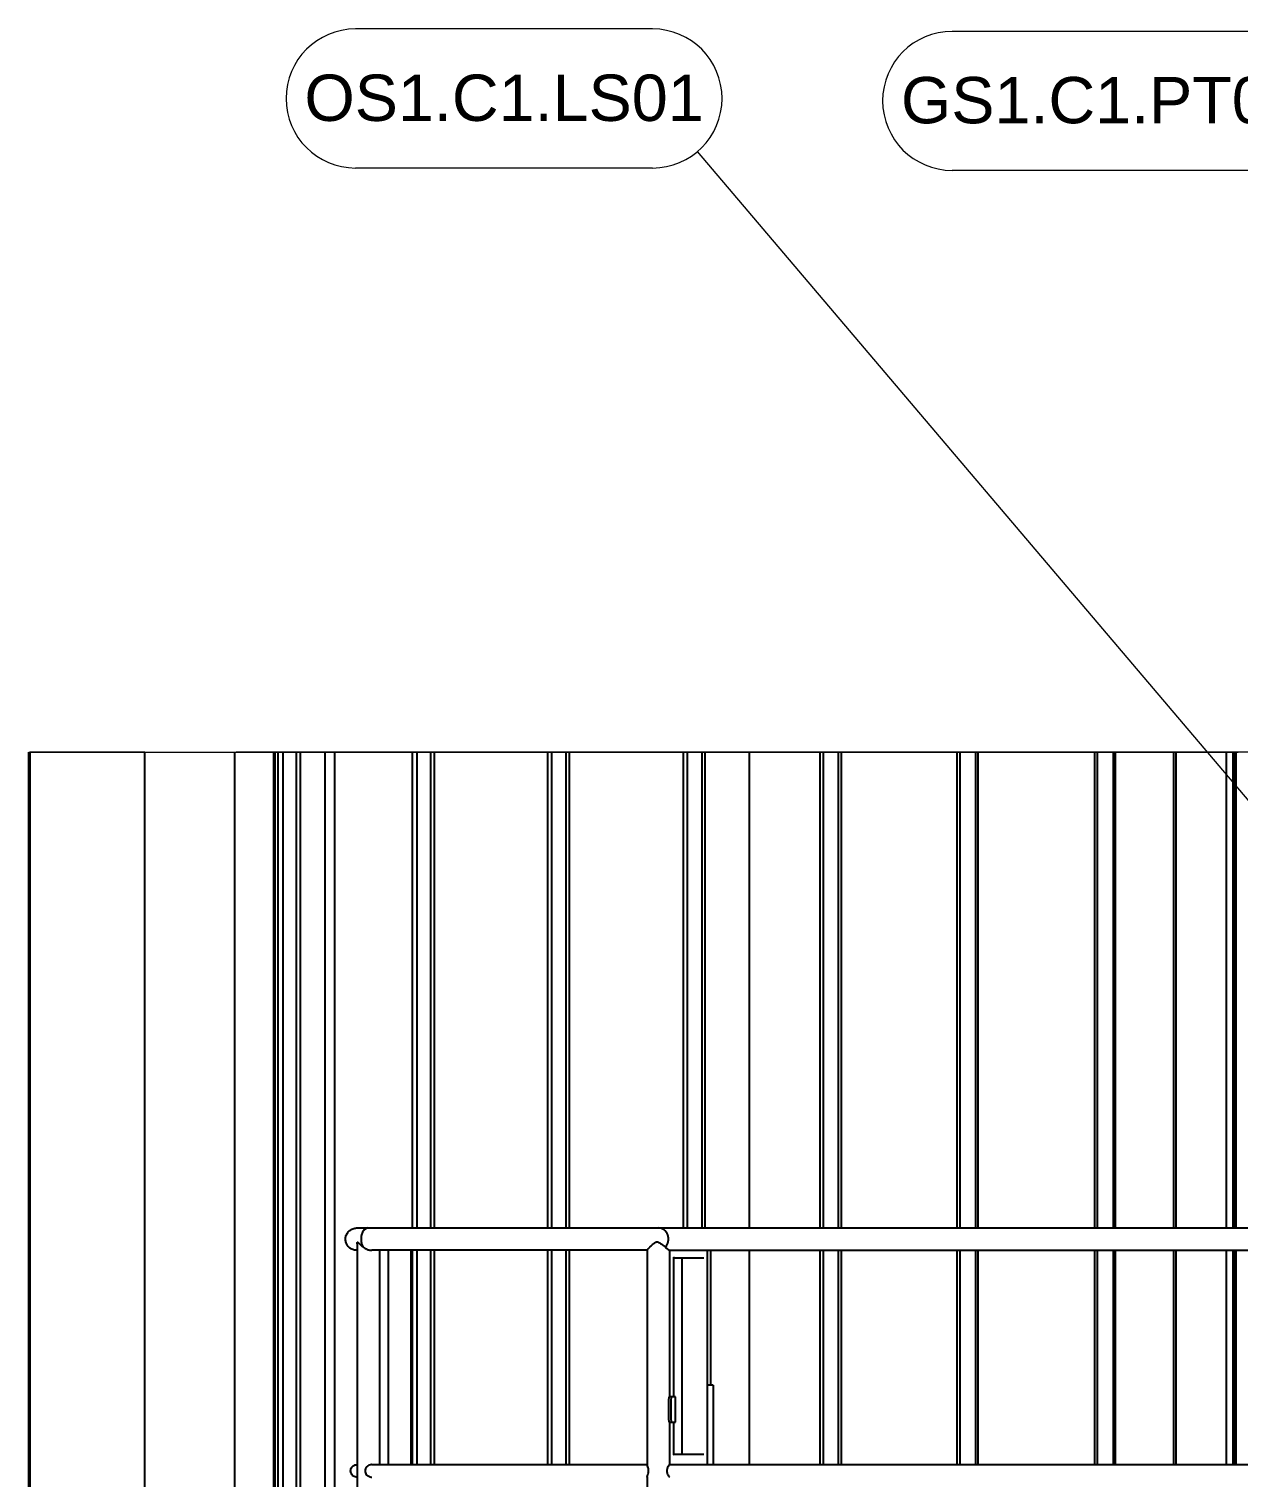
# Model space of a CAD drawing. Header units: millimetres. Extents: x -4172 to 126100, y -2 to 142133.
# Drawn here: x 80232 to 86757, y 31452 to 39263 of the extents above; entities that cross this region are included whole.
import ezdxf

# ---------------------------------------------------------------- set-up
doc = ezdxf.new("R2010")
doc.units = ezdxf.units.MM
doc.header["$LTSCALE"] = 100
for name, color, linetype, lineweight in [('Symbol', 7, 'Continuous', 18), ('Visible', 7, 'Continuous', 25), ('Visible Narrow', 7, 'Continuous', 18)]:
    doc.layers.add(name, color=color, linetype=linetype, lineweight=lineweight)
doc.styles.add('Note Text', font='arial.ttf')

# ---------------------------------------------------------------- blocks, each defined once
blk = doc.blocks.new('Balloon27')
at = {"layer": 'Symbol'}
for p, q in [((868.355, 392.503), (852.138, 392.503)), ((868.355, 385.003), (852.138, 385.003)), ((876.405, 347.557), (869.073, 385.078)), ((876.895, 347.653), (875.914, 347.461)), ((876.884, 345.104), (876.895, 347.653)), ((875.914, 347.461), (876.884, 345.104)), ((876.405, 347.557), (876.884, 345.104))]:
    blk.add_line(p, q, dxfattribs=at)
at = {"layer": 'Symbol', "flags": 128}
blk.add_lwpolyline([(875.914, 347.461), (876.884, 345.104), (876.895, 347.653), (875.914, 347.461)], dxfattribs=at)
at = {"layer": 'Symbol'}
for centre, start, end in [((852.138, 388.753), 90, 270), ((868.355, 388.753), 270, 90)]:
    blk.add_arc(centre, 3.75, start, end, dxfattribs=at)
blk.add_solid([(875.914, 347.461), (876.884, 345.104), (876.895, 347.653), (875.914, 347.461)], dxfattribs=at)
at = {"layer": 'Symbol', "insert": (860.246, 388.774), "char_height": 2.5, "attachment_point": 5, "style": 'Note Text'}
blk.add_mtext('GS1.C1.PT01', dxfattribs=at)
blk = doc.blocks.new('Balloon31')
at = {"layer": 'Symbol'}
for p, q in [((835.974, 392.631), (819.95, 392.631)), ((880.258, 336.722), (838.4, 386.024)), ((835.974, 385.131), (819.95, 385.131)), ((880.639, 337.045), (879.877, 336.398)), ((880.258, 336.722), (881.876, 334.816)), ((881.876, 334.816), (880.639, 337.045)), ((879.877, 336.398), (881.876, 334.816))]:
    blk.add_line(p, q, dxfattribs=at)
at = {"layer": 'Symbol', "flags": 128}
blk.add_lwpolyline([(879.877, 336.398), (881.876, 334.816), (880.639, 337.045), (879.877, 336.398)], dxfattribs=at)
at = {"layer": 'Symbol'}
for centre, start, end in [((819.95, 388.881), 90, 270), ((835.974, 388.881), 270, 90)]:
    blk.add_arc(centre, 3.75, start, end, dxfattribs=at)
blk.add_solid([(879.877, 336.398), (881.876, 334.816), (880.639, 337.045), (879.877, 336.398)], dxfattribs=at)
at = {"layer": 'Symbol', "insert": (827.962, 388.902), "char_height": 2.5, "attachment_point": 5, "style": 'Note Text'}
blk.add_mtext('OS1.C1.LS01', dxfattribs=at)

msp = doc.modelspace()

# ---------------------------------------------------------------- linework, layer by layer
at = {"layer": 'Visible'}
for p, q in [((80232.42, 20735.4), (80232.42, 35361.94)), ((80237.17, 35361.94), (80237.17, 20735.4)), ((80857.42, 20735.4), (80857.42, 35361.94)), ((81343.04, 20735.4), (81343.04, 35361.94)), ((81554.55, 20735.4), (81554.55, 35361.94)), ((81561.57, 20735.4), (81561.57, 35361.94)), ((81577.5, 20735.4), (81577.5, 35361.94)), ((81601.77, 35361.94), (81601.77, 20735.4)), ((81673.58, 35361.94), (81673.58, 20735.4)), ((81697.85, 20735.4), (81697.85, 35361.94)), ((81831.62, 20735.4), (81831.62, 35361.94)), ((81883.13, 20735.4), (81883.13, 35361.94)), ((82302.33, 32795.78), (82302.33, 35361.94)), ((82324.69, 35361.94), (82324.69, 32795.78)), ((82399.01, 35361.94), (82399.01, 32795.78)), ((82421.37, 32795.78), (82421.37, 35361.94)), ((83031.52, 32795.78), (83031.52, 35361.94)), ((83051.97, 35361.94), (83051.97, 32795.78)), ((83128.76, 35361.94), (83128.76, 32795.78)), ((83149.2, 32795.78), (83149.2, 35361.94)), ((83764.72, 32795.78), (83764.72, 35361.94)), ((83783.23, 35361.94), (83783.23, 32795.78)), ((83862.45, 35361.94), (83862.45, 32795.78)), ((83880.97, 32795.78), (83880.97, 35361.94)), ((84119.88, 32795.78), (84119.88, 35361.94)), ((84501.53, 32795.78), (84501.53, 35361.94)), ((84518.11, 35361.94), (84518.11, 32795.78)), ((84599.72, 35361.94), (84599.72, 32795.78)), ((84616.3, 32795.78), (84616.3, 35361.94)), ((85241.59, 32795.78), (85241.59, 35361.94)), ((85256.23, 35361.94), (85256.23, 32795.78)), ((85340.19, 35361.94), (85340.19, 32795.78)), ((85354.82, 32795.78), (85354.82, 35361.94)), ((85984.53, 32795.78), (85984.53, 35361.94)), ((85997.2, 35361.94), (85997.2, 32795.78)), ((86083.47, 35361.94), (86083.47, 32795.78)), ((86096.15, 32795.78), (86096.15, 35361.94)), ((86410.88, 32795.78), (86410.88, 35361.94)), ((86423.49, 32795.78), (86423.49, 35361.94)), ((86693.54, 32795.78), (86693.54, 35361.94)), ((86729.95, 32795.78), (86729.95, 35361.94)), ((86732.23, 32795.78), (86732.23, 35361.94)), ((86740.66, 35361.94), (86740.66, 32795.78)), ((86747.11, 32795.78), (86747.11, 35361.94)), ((82062.52, 32795.78), (83629.77, 32795.78)), ((83629.77, 32795.78), (91712.31, 32795.78)), ((82002.76, 32675.03), (82002.31, 32675.03)), ((82002.76, 32710.77), (82002.76, 29960.4)), ((83568.51, 32675.03), (82082.37, 32675.03)), ((82123.51, 32675.03), (82123.51, 31519.03)), ((82171.59, 32675.03), (82171.59, 31519.03)), ((82292.34, 32675.03), (82292.34, 31519.03)), ((82302.33, 31519.03), (82302.33, 32675.03)), ((82324.69, 32675.03), (82324.69, 31519.03)), ((82399.01, 32675.03), (82399.01, 31519.03)), ((82421.37, 31519.03), (82421.37, 32675.03)), ((83031.52, 31519.03), (83031.52, 32675.03)), ((83051.97, 32675.03), (83051.97, 31519.03)), ((83128.76, 32675.03), (83128.76, 31519.03)), ((83149.2, 31519.03), (83149.2, 32675.03)), ((83568.51, 32675.34), (83568.51, 31518.46)), ((83688.84, 32675.03), (87549.72, 32675.03)), ((83689.26, 32675.03), (83689.26, 31885.4)), ((83893.84, 31519.03), (83893.84, 32675.03)), ((83910.89, 32675.03), (83910.89, 31947.9)), ((84119.88, 31519.03), (84119.88, 32675.03)), ((84501.53, 31519.03), (84501.53, 32675.03)), ((84518.11, 32675.03), (84518.11, 31519.03)), ((84599.72, 32675.03), (84599.72, 31519.03)), ((84616.3, 31519.03), (84616.3, 32675.03)), ((85241.59, 31519.03), (85241.59, 32675.03)), ((85256.23, 32675.03), (85256.23, 31519.03)), ((85340.19, 32675.03), (85340.19, 31519.03)), ((85354.82, 31519.03), (85354.82, 32675.03)), ((85984.53, 31519.03), (85984.53, 32675.03)), ((85997.2, 32675.03), (85997.2, 31519.03)), ((86083.47, 32675.03), (86083.47, 31519.03)), ((86096.15, 31519.03), (86096.15, 32675.03)), ((86410.88, 31519.03), (86410.88, 32675.03)), ((86423.49, 31519.03), (86423.49, 32675.03)), ((86693.54, 31519.03), (86693.54, 32675.03)), ((86729.95, 31519.03), (86729.95, 32675.03)), ((86732.23, 31519.03), (86732.23, 32675.03)), ((86740.66, 32675.03), (86740.66, 31519.03)), ((86747.11, 31519.03), (86747.11, 32675.03)), ((83712.69, 31885.4), (83712.69, 32630.4)), ((83712.83, 32635.4), (83874.15, 32635.4)), ((83755.68, 32630.4), (83755.68, 31577.9)), ((83924.27, 31947.9), (83893.84, 31947.9)), ((83924.27, 31947.9), (83924.27, 31519.03)), ((83698.67, 31885.4), (83686.23, 31885.4)), ((83721.62, 31885.4), (83698.67, 31885.4)), ((83721.62, 31747.9), (83721.62, 31885.4)), ((83683.78, 31860.4), (83683.78, 31772.9)), ((83696.22, 31860.4), (83696.22, 31772.9)), ((83686.23, 31747.9), (83698.67, 31747.9)), ((83689.26, 31747.9), (83689.26, 31519.03)), ((83698.67, 31747.9), (83721.62, 31747.9)), ((83712.69, 31577.9), (83712.69, 31747.9)), ((83874.15, 31572.9), (83712.83, 31572.9)), ((82002.31, 31519.03), (82002.76, 31519.03)), ((82082.37, 31519.03), (83568.51, 31519.03)), ((83688.84, 31519.03), (87549.72, 31519.03)), ((83568.51, 31452.34), (83568.51, 29960.4))]:
    msp.add_line(p, q, dxfattribs=at)
for centre, major_axis, ratio, start_param, end_param in [((82062.52, 32735.4), (0, -60.37), 0.6289788, 3.1415927, 5.5200759), ((83629.77, 32735.4), (0, -60.37), 0.8922002, 0.7631095, 3.1415927), ((83686.23, 31860.4), (0, 25), 0.0979166, 0, 1.5707963), ((83698.67, 31860.4), (0, 25), 0.0979166, 0, 1.5707963), ((83686.23, 31772.9), (0, -25), 0.0979166, 4.712389, 6.2831853), ((83698.67, 31772.9), (0, -25), 0.0979166, 4.712389, 6.2831853)]:
    msp.add_ellipse(centre, major_axis=major_axis, ratio=ratio, start_param=start_param, end_param=end_param, dxfattribs=at)
for points, knots in [([(82002.31, 32675.03), (81999.25, 32675.03), (81996.16, 32675.26), (81990.16, 32676.17), (81987.21, 32676.84), (81977.99, 32679.65), (81971.88, 32682.63), (81961.22, 32690.1), (81956.5, 32694.61), (81948.9, 32704.57), (81945.87, 32710.1), (81941.74, 32721.69), (81940.58, 32727.88), (81940.28, 32740.37), (81941.2, 32746.83), (81945.12, 32759.21), (81948.26, 32765.26), (81956.24, 32775.97), (81961.22, 32780.75), (81972.24, 32788.37), (81978.41, 32791.33), (81988.43, 32794.29), (81992.15, 32795.04), (81997.14, 32795.57), (81998.39, 32795.66), (82000.05, 32795.73), (82000.47, 32795.75), (82001.36, 32795.77), (82001.86, 32795.78), (82002.31, 32795.78), (82002.31, 32795.78), (82002.31, 32795.78), (82002.31, 32795.78), (82002.31, 32795.78), (82002.31, 32795.78), (82002.31, 32795.78), (82002.31, 32795.78), (82002.31, 32795.78), (82002.31, 32795.78), (82002.31, 32795.78), (82002.31, 32795.78), (82002.31, 32795.78), (82002.31, 32795.78), (82002.31, 32795.78), (82002.31, 32795.78), (82002.31, 32795.78), (82002.32, 32795.78), (82002.43, 32795.78), (82002.72, 32795.78), (82004.24, 32795.78), (82006.08, 32795.78), (82014.09, 32795.78), (82022.79, 32795.78), (82040.62, 32795.78), (82047.32, 32795.78), (82057.28, 32795.78), (82059.85, 32795.78), (82062.52, 32795.78)], [0, 0, 0, 0, 0.3682962, 0.3682962, 0.7286733, 0.7286733, 1.5251501, 1.5251501, 2.2902687, 2.2902687, 3.0292904, 3.0292904, 3.7662347, 3.7662347, 4.5284653, 4.5284653, 5.3244553, 5.3244553, 6.1314211, 6.1314211, 6.9325635, 6.9325635, 7.3844482, 7.3844482, 7.5345191, 7.5345191, 7.5845218, 7.5845218, 7.6414257, 7.6414257, 7.6414409, 7.6414409, 7.6414897, 7.6414897, 7.6415874, 7.6415874, 7.6417827, 7.6417827, 7.6421733, 7.6421733, 7.6452983, 7.6452983, 7.6552841, 7.6552841, 7.6819128, 7.6819128, 7.9659543, 7.9659543, 9.4810406, 9.4810406, 12.5091246, 12.5091246, 18.5819413, 18.5819413, 21.5835406, 21.5835406, 22.5835998, 22.5835998, 22.5835998, 22.5835998]), ([(82002.76, 32710.77), (82002.76, 32713.43), (82003.18, 32715.8), (82004.24, 32717.68), (82004.57, 32718.07), (82005.18, 32718.45), (82005.43, 32718.54), (82005.96, 32718.6), (82006.23, 32718.57), (82006.96, 32718.37), (82007.43, 32718.13), (82008.61, 32717.33), (82009.33, 32716.69), (82011.71, 32714.4), (82013.66, 32712.21), (82020.67, 32704.73), (82027.33, 32698.05), (82036.27, 32691.77)], [5.6626527, 5.6626527, 5.6626527, 5.6626527, 6.4372842, 6.4372842, 6.7048793, 6.7048793, 6.8660985, 6.8660985, 7.0209789, 7.0209789, 7.2563116, 7.2563116, 7.57582, 7.57582, 8.2698187, 8.2698187, 9.6789905, 9.6789905, 9.6789905, 9.6789905]), ([(82036.27, 32691.77), (82043.06, 32686.86), (82050.36, 32682.82), (82063.78, 32677.65), (82069.95, 32676.04), (82078.25, 32675.14), (82080.33, 32675.03), (82082.37, 32675.03)], [0, 0, 0, 0, 1.0835639, 1.0835639, 1.9425653, 1.9425653, 2.2360279, 2.2360279, 2.2360279, 2.2360279]), ([(83568.51, 32675.34), (83568.51, 32675.42), (83568.53, 32675.51), (83568.79, 32676.45), (83569.9, 32678.1), (83574.01, 32683.19), (83577.37, 32686.93), (83584.84, 32694.64), (83588.8, 32698.54), (83599.03, 32707.94), (83605.03, 32712.95), (83613.89, 32718.42), (83616.61, 32719.48), (83619.54, 32720.16), (83620.25, 32720.29), (83621.38, 32720.41), (83621.8, 32720.44), (83622.6, 32720.46), (83622.97, 32720.46), (83623.82, 32720.43), (83624.29, 32720.39), (83625.78, 32720.21), (83626.78, 32719.99), (83629.2, 32719.28), (83630.6, 32718.71), (83634.88, 32716.66), (83637.94, 32714.72), (83648.82, 32707.03), (83658.21, 32699.09), (83667, 32691.77)], [2.344163, 2.344163, 2.344163, 2.344163, 2.4385754, 2.4385754, 3.1689889, 3.1689889, 4.0946354, 4.0946354, 4.8921983, 4.8921983, 5.9938177, 5.9938177, 6.7483325, 6.7483325, 6.9864521, 6.9864521, 7.1249242, 7.1249242, 7.2467222, 7.2467222, 7.4018163, 7.4018163, 7.7379437, 7.7379437, 8.2241336, 8.2241336, 9.291096, 9.291096, 11.9650567, 11.9650567, 11.9650567, 11.9650567]), ([(83667, 32691.77), (83668.9, 32690.11), (83670.74, 32688.52), (83674.74, 32685.11), (83676.94, 32683.27), (83680.95, 32680.03), (83682.76, 32678.63), (83685.78, 32676.47), (83686.98, 32675.72), (83688.26, 32675.13), (83688.6, 32675.03), (83688.84, 32675.03)], [2.5171417, 2.5171417, 2.5171417, 2.5171417, 2.8711515, 2.8711515, 3.3228838, 3.3228838, 3.7746161, 3.7746161, 4.2263484, 4.2263484, 4.4648465, 4.4648465, 4.4648465, 4.4648465]), ([(83712.69, 32630.4), (83712.69, 32631.37), (83712.71, 32632.33), (83712.76, 32634.15), (83712.8, 32635), (83712.9, 32636.46), (83712.96, 32637.09), (83713.07, 32637.98), (83713.12, 32638.29), (83713.16, 32638.47), (83713.16, 32638.5), (83713.16, 32638.5), (83713.16, 32638.5), (83713.16, 32638.5)], [4.712389, 4.712389, 4.712389, 4.712389, 5.0168618, 5.0168618, 5.3175614, 5.3175614, 5.6026816, 5.6026816, 5.8431479, 5.8431479, 5.9177407, 5.9177407, 5.921147, 5.921147, 5.921147, 5.921147]), ([(83755.68, 32630.4), (83755.68, 32631.37), (83755.67, 32632.33), (83755.61, 32634.01), (83755.58, 32634.74), (83755.54, 32635.4)], [4.71238898, 4.71238898, 4.71238898, 4.71238898, 5.01686178, 5.01686178, 5.27168419, 5.27168419, 5.27168419, 5.27168419]), ([(83713.16, 31569.8), (83713.16, 31569.8), (83713.15, 31569.85), (83713.11, 31570.05), (83713.08, 31570.25), (83713, 31570.84), (83712.95, 31571.28), (83712.86, 31572.4), (83712.81, 31573.11), (83712.74, 31574.72), (83712.71, 31575.62), (83712.69, 31577), (83712.69, 31577.45), (83712.69, 31577.9)], [3.5036309, 3.5036309, 3.5036309, 3.5036309, 3.6104552, 3.6104552, 3.7735377, 3.7735377, 4.0004634, 4.0004634, 4.2741485, 4.2741485, 4.5700433, 4.5700433, 4.712389, 4.712389, 4.712389, 4.712389]), ([(83755.54, 31572.9), (83755.56, 31573.22), (83755.58, 31573.54), (83755.63, 31574.72), (83755.66, 31575.62), (83755.68, 31577), (83755.68, 31577.45), (83755.68, 31577.9)], [4.15309377, 4.15309377, 4.15309377, 4.15309377, 4.27414855, 4.27414855, 4.57004327, 4.57004327, 4.71238898, 4.71238898, 4.71238898, 4.71238898]), ([(82002.31, 31451.78), (82001.09, 31451.78), (81999.87, 31451.84), (81995.01, 31452.37), (81991.39, 31453.37), (81984.74, 31456.43), (81981.63, 31458.5), (81976.27, 31463.47), (81973.96, 31466.45), (81970.48, 31472.84), (81969.27, 31476.34), (81968.07, 31483.36), (81968.04, 31486.97), (81969.12, 31493.88), (81970.22, 31497.27), (81973.4, 31503.49), (81975.51, 31506.4), (81980.53, 31511.44), (81983.52, 31513.61), (81989.98, 31516.92), (81993.56, 31518.08), (81998.88, 31518.89), (82000.6, 31519.03), (82002.31, 31519.03)], [0, 0, 0, 0, 0.1460052, 0.1460052, 0.5864239, 0.5864239, 1.0236565, 1.0236565, 1.4641002, 1.4641002, 1.8969816, 1.8969816, 2.3189421, 2.3189421, 2.7359126, 2.7359126, 3.1574326, 3.1574326, 3.5893393, 3.5893393, 4.029345, 4.029345, 4.2348138, 4.2348138, 4.2348138, 4.2348138]), ([(82082.37, 31519.03), (82081.05, 31519.03), (82079.71, 31518.94), (82074.55, 31518.28), (82070.77, 31517.12), (82063.14, 31513.43), (82059.39, 31510.75), (82053.01, 31504.29), (82050.36, 31500.45), (82047.26, 31492.76), (82046.5, 31489.12), (82046.51, 31481.86), (82047.18, 31478.43), (82049.86, 31471.4), (82052.02, 31467.95), (82057.82, 31461.32), (82061.69, 31458.29), (82068.56, 31454.66), (82071.3, 31453.59), (82076.86, 31452.15), (82079.63, 31451.78), (82082.37, 31451.78)], [4.3020894, 4.3020894, 4.3020894, 4.3020894, 4.4705539, 4.4705539, 4.9472329, 4.9472329, 5.4899611, 5.4899611, 6.0436473, 6.0436473, 6.4930648, 6.4930648, 6.9166315, 6.9166315, 7.4024608, 7.4024608, 7.9812462, 7.9812462, 8.3348685, 8.3348685, 8.6811884, 8.6811884, 8.6811884, 8.6811884]), ([(83568.51, 31452.34), (83568.51, 31452.66), (83568.59, 31453.12), (83569.09, 31455.1), (83569.83, 31457.2), (83571.77, 31462.79), (83573.01, 31466.44), (83574.87, 31474), (83575.54, 31477.73), (83576.04, 31485.2), (83575.94, 31488.73), (83575.08, 31495.84), (83574.33, 31499.27), (83572.43, 31506.17), (83571.26, 31509.48), (83569.43, 31514.73), (83568.77, 31516.69), (83568.53, 31518.09), (83568.51, 31518.29), (83568.51, 31518.46)], [8.9317043, 8.9317043, 8.9317043, 8.9317043, 9.1480294, 9.1480294, 9.663208, 9.663208, 10.2434293, 10.2434293, 10.720972, 10.720972, 11.1503151, 11.1503151, 11.6045599, 11.6045599, 12.1612694, 12.1612694, 12.7021408, 12.7021408, 12.8140294, 12.8140294, 12.8140294, 12.8140294]), ([(83688.84, 31519.03), (83688.58, 31519.03), (83688.2, 31518.81), (83687.2, 31517.93), (83686.58, 31517.27), (83684.48, 31514.66), (83682.74, 31512.08), (83679.52, 31506.22), (83677.81, 31502.52), (83675.94, 31496.34), (83675.43, 31494.18), (83674.75, 31489.8), (83674.58, 31487.57), (83674.58, 31483.23), (83674.75, 31481), (83675.43, 31476.62), (83675.94, 31474.46), (83677.81, 31468.28), (83679.52, 31464.58), (83682.74, 31458.72), (83684.48, 31456.14), (83686.58, 31453.53), (83687.2, 31452.87), (83688.2, 31451.99), (83688.58, 31451.78), (83688.84, 31451.78)], [2.0742745, 2.0742745, 2.0742745, 2.0742745, 2.3346052, 2.3346052, 2.5949359, 2.5949359, 3.1155974, 3.1155974, 3.6373813, 3.6373813, 3.8982733, 3.8982733, 4.1591653, 4.1591653, 4.4200573, 4.4200573, 4.6809493, 4.6809493, 5.2027333, 5.2027333, 5.7233947, 5.7233947, 5.9837254, 5.9837254, 6.2440562, 6.2440562, 6.2440562, 6.2440562])]:
    msp.add_open_spline(points, degree=3, knots=knots, dxfattribs=at)
at = {"layer": 'Visible Narrow'}
for p, q in [((80232.42, 35361.94), (81343.04, 35361.94)), ((80239.7, 35361.94), (80237.17, 35361.94)), ((80857.42, 35361.94), (80237.17, 35361.94)), ((80857.42, 35361.94), (80857.45, 35361.94)), ((81343.04, 35361.94), (81554.55, 35361.94)), ((81577.5, 35361.94), (81350.35, 35361.94)), ((87237.93, 35361.94), (81392.96, 35361.94)), ((81392.96, 35361.94), (81601.77, 35361.94)), ((81514.72, 35361.94), (81561.57, 35361.94)), ((81554.55, 35361.94), (81561.57, 35361.94)), ((81561.57, 35361.94), (81831.62, 35361.94)), ((81577.5, 35361.94), (81601.77, 35361.94)), ((81697.85, 35361.94), (81673.58, 35361.94)), ((82302.33, 35361.94), (81673.58, 35361.94)), ((81697.85, 35361.94), (82324.69, 35361.94)), ((81831.62, 35361.94), (81883.13, 35361.94)), ((81836.03, 35361.94), (86422.41, 35361.94)), ((81883.13, 35361.94), (84119.88, 35361.94)), ((82302.33, 35361.94), (82324.69, 35361.94)), ((82421.37, 35361.94), (82399.01, 35361.94)), ((83031.52, 35361.94), (82399.01, 35361.94)), ((82421.37, 35361.94), (83051.97, 35361.94)), ((83031.52, 35361.94), (83051.97, 35361.94)), ((83149.2, 35361.94), (83128.76, 35361.94)), ((83764.72, 35361.94), (83128.76, 35361.94)), ((83149.2, 35361.94), (83783.23, 35361.94)), ((83764.72, 35361.94), (83783.23, 35361.94)), ((83880.97, 35361.94), (83862.45, 35361.94)), ((84501.53, 35361.94), (83862.45, 35361.94)), ((83880.97, 35361.94), (84518.11, 35361.94)), ((84119.88, 35361.94), (86410.88, 35361.94)), ((84501.53, 35361.94), (84518.11, 35361.94)), ((84616.3, 35361.94), (84599.72, 35361.94)), ((85241.59, 35361.94), (84599.72, 35361.94)), ((84616.3, 35361.94), (85256.23, 35361.94)), ((85241.59, 35361.94), (85256.23, 35361.94)), ((85354.82, 35361.94), (85340.19, 35361.94)), ((85984.53, 35361.94), (85340.19, 35361.94)), ((85354.82, 35361.94), (85997.2, 35361.94)), ((85984.53, 35361.94), (85997.2, 35361.94)), ((86096.15, 35361.94), (86083.47, 35361.94)), ((86729.95, 35361.94), (86083.47, 35361.94)), ((86096.15, 35361.94), (86740.66, 35361.94)), ((86410.88, 35361.94), (86423.49, 35361.94)), ((86423.49, 35361.94), (86693.54, 35361.94)), ((86693.54, 35361.94), (86732.23, 35361.94)), ((86703.69, 35361.94), (86755.16, 35361.94)), ((86729.95, 35361.94), (86740.66, 35361.94)), ((86732.23, 35361.94), (86747.11, 35361.94)), ((86747.11, 35361.94), (86758.03, 35361.94))]:
    msp.add_line(p, q, dxfattribs=at)

# ---------------------------------------------------------------- block references
at = {"layer": 'Symbol', "xscale": 100, "yscale": 100, "zscale": 100}
for name in ['Balloon31', 'Balloon27']:
    msp.add_blockref(name, (0, 0), dxfattribs=at)

doc.saveas('drawing.dxf')
